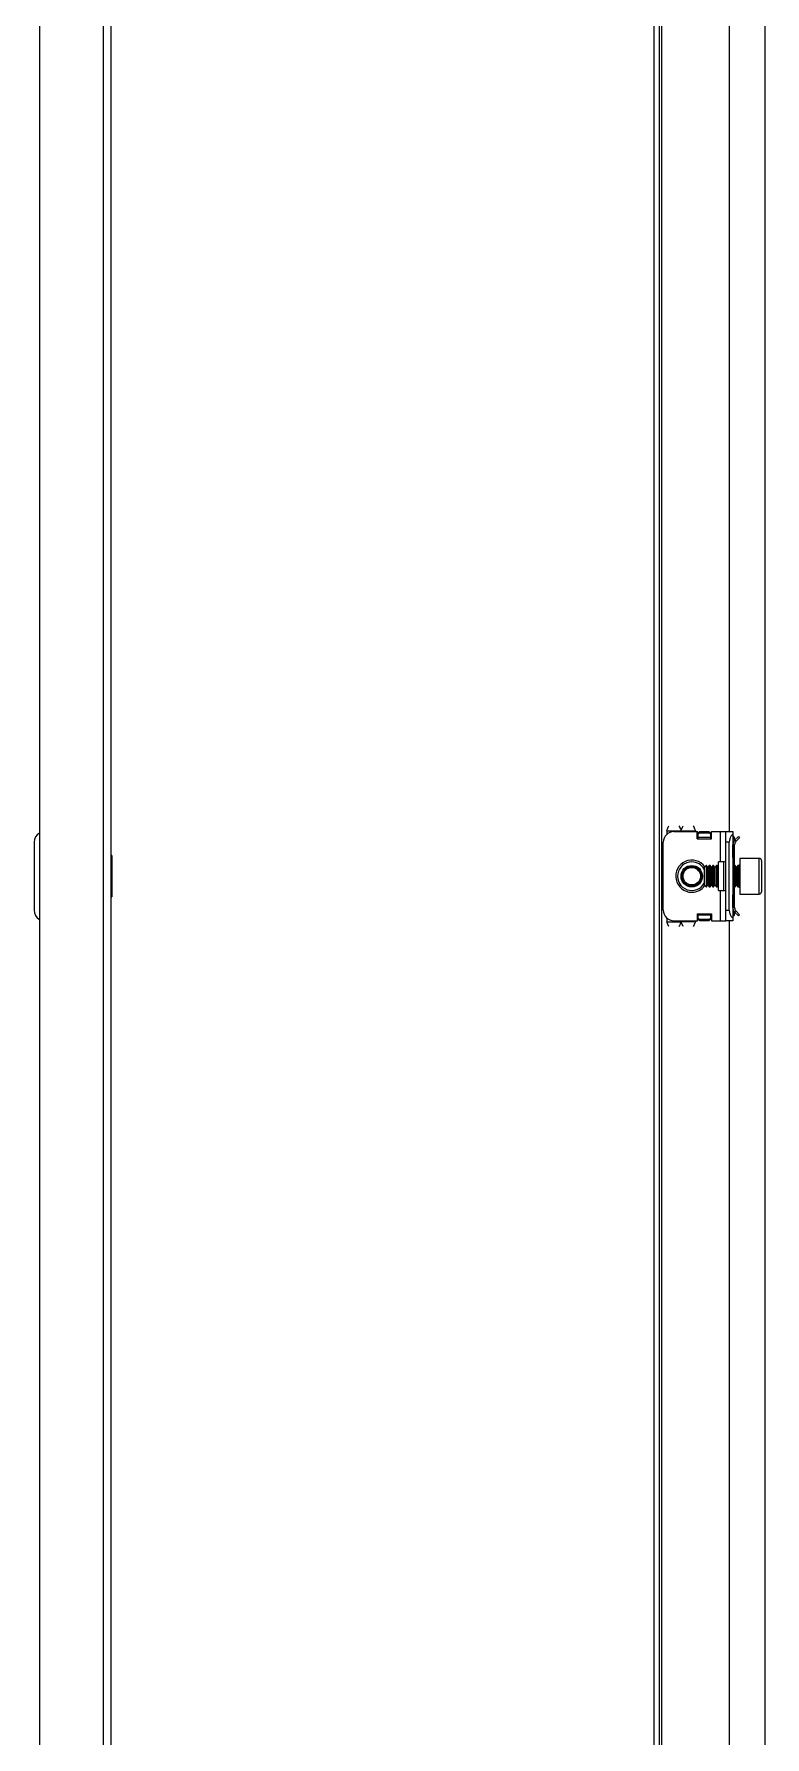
# Model space of a CAD drawing. Header units: millimetres. Extents: x -637 to 2088, y -736 to 1285.
# Drawn here: x 768.4 to 973.1, y 331.5 to 808.5 of the extents above; entities that cross this region are included whole.
import ezdxf

# ---------------------------------------------------------------- set-up
doc = ezdxf.new("R2010")
doc.units = ezdxf.units.MM

msp = doc.modelspace()

# ---------------------------------------------------------------- linework, layer by layer
at = {"color": 7, "linetype": 'Continuous', "lineweight": 25}
for p, q in [((769.88, 1140.61), (769.88, -620.39)), ((942.11, -620.39), (942.11, 1140.61)), ((943.61, -620.39), (943.61, 1140.61)), ((789.88, 1138.51), (789.88, -618.29)), ((973.11, 1109.61), (973.11, -589.39)), ((963.11, 1060.11), (963.11, 585.11)), ((768.38, 582.11), (768.38, 563.11)), ((944.61, 563.11), (944.61, 582.11)), ((945.61, 585.36), (945.61, 584.35)), ((947.61, 585.11), (954.11, 585.11)), ((953.61, 585.36), (953.61, 585.11)), ((954.11, 583.11), (954.11, 585.11)), ((954.31, 585), (954.11, 585)), ((954.11, 583.11), (958.11, 583.11)), ((954.31, 583.11), (954.31, 585)), ((954.36, 584.73), (954.86, 585.09)), ((954.86, 584.73), (954.36, 584.38)), ((954.36, 584.38), (954.36, 584.73)), ((954.36, 583.47), (954.36, 584.38)), ((954.36, 583.11), (954.36, 583.47)), ((954.86, 585.09), (954.86, 584.73)), ((954.86, 585.09), (957.36, 585.09)), ((954.86, 584.73), (957.36, 584.73)), ((957.36, 584.73), (957.36, 585.09)), ((957.36, 585.09), (957.86, 584.73)), ((957.86, 584.38), (957.36, 584.73)), ((957.86, 584.73), (957.86, 584.38)), ((957.86, 584.38), (957.86, 583.47)), ((957.86, 583.47), (957.86, 583.11)), ((958.11, 583.11), (958.11, 585.11)), ((958.11, 585.11), (960.61, 585.11)), ((960.61, 585.11), (962.11, 585.11)), ((962.11, 585.11), (964.11, 585.11)), ((962.11, 582.11), (962.11, 585.11)), ((962.11, 563.11), (962.11, 582.11)), ((963.11, 563.11), (963.11, 582.11)), ((964.11, 585.11), (964.11, 584.35)), ((964.11, 584.35), (964.11, 560.88)), ((964.11, 584.03), (964.31, 583.82)), ((964.61, 583.11), (964.61, 582.65)), ((964.69, 582.78), (965.67, 583.75)), ((965.05, 582.42), (964.69, 582.78)), ((965.05, 582.42), (966.02, 583.4)), ((965.67, 583.75), (966.02, 583.4)), ((790.13, 578.4), (789.88, 578.4)), ((790.13, 578.4), (790.13, 577.68)), ((790.13, 577.68), (790.13, 566.83)), ((964.61, 581.36), (964.11, 581.36)), ((964.11, 577.86), (964.11, 581.36)), ((964.61, 577.86), (964.11, 577.86)), ((964.61, 577.86), (964.61, 581.36)), ((964.61, 575.61), (964.61, 577.86)), ((971.51, 577.61), (966.11, 577.61)), ((966.11, 577.61), (966.11, 569.92)), ((956.66, 575.61), (956.11, 575.06)), ((956.11, 575.06), (956.11, 571.3)), ((956.72, 575.61), (956.66, 575.61)), ((956.66, 575.61), (956.66, 571)), ((957.11, 575.06), (956.72, 575.61)), ((956.72, 575.61), (956.72, 575.14)), ((956.72, 575.14), (956.72, 569.61)), ((957.49, 575.61), (957.11, 575.06)), ((957.11, 575.06), (957.11, 574.67)), ((957.11, 574.67), (957.11, 570.17)), ((957.72, 575.61), (957.49, 575.61)), ((957.49, 575.61), (957.49, 575.14)), ((957.49, 575.14), (957.49, 569.61)), ((958.11, 575.06), (957.72, 575.61)), ((957.72, 575.61), (957.72, 575.14)), ((957.72, 575.14), (957.72, 569.61)), ((958.49, 575.61), (958.11, 575.06)), ((958.11, 575.06), (958.11, 574.67)), ((958.11, 574.67), (958.11, 570.17)), ((958.72, 575.61), (958.49, 575.61)), ((958.49, 575.61), (958.49, 575.14)), ((958.49, 575.14), (958.49, 569.61)), ((959.11, 575.06), (958.72, 575.61)), ((958.72, 575.61), (958.72, 575.14)), ((958.72, 575.14), (958.72, 569.61)), ((959.49, 575.61), (959.11, 575.06)), ((959.11, 575.06), (959.11, 574.67)), ((959.11, 574.67), (959.11, 570.17)), ((959.72, 575.61), (959.49, 575.61)), ((959.49, 575.61), (959.49, 575.14)), ((959.49, 575.14), (959.49, 569.61)), ((960.11, 575.06), (959.72, 575.61)), ((959.72, 575.61), (959.72, 575.14)), ((959.72, 575.14), (959.72, 569.61)), ((961.61, 576.61), (960.11, 576.61)), ((960.11, 568.61), (960.11, 576.61)), ((964.49, 575.61), (964.11, 575.06)), ((964.72, 575.61), (964.49, 575.61)), ((964.49, 575.61), (964.49, 575.14)), ((964.49, 575.14), (964.49, 569.61)), ((965.11, 575.06), (964.72, 575.61)), ((964.72, 575.61), (964.72, 575.14)), ((964.72, 575.14), (964.72, 569.61)), ((965.49, 575.61), (965.11, 575.06)), ((965.11, 575.06), (965.11, 574.67)), ((965.11, 574.67), (965.11, 570.17)), ((965.86, 575.61), (965.49, 575.61)), ((965.49, 575.61), (965.49, 575.14)), ((965.49, 575.14), (965.49, 569.61)), ((972.11, 577.01), (972.11, 570.24)), ((956.11, 571.3), (956.11, 570.17)), ((956.11, 570.17), (956.66, 569.61)), ((956.66, 571), (956.66, 569.61)), ((956.66, 569.61), (956.72, 569.61)), ((956.72, 569.61), (957.11, 570.17)), ((957.11, 570.17), (957.49, 569.61)), ((957.49, 569.61), (957.72, 569.61)), ((957.72, 569.61), (958.11, 570.17)), ((958.11, 570.17), (958.49, 569.61)), ((958.49, 569.61), (958.72, 569.61)), ((958.72, 569.61), (959.11, 570.17)), ((959.11, 570.17), (959.49, 569.61)), ((959.49, 569.61), (959.72, 569.61)), ((959.72, 569.61), (960.11, 570.17)), ((960.11, 568.61), (961.61, 568.61)), ((964.11, 570.17), (964.49, 569.61)), ((964.49, 569.61), (964.72, 569.61)), ((964.61, 567.36), (964.61, 569.61)), ((964.72, 569.61), (965.11, 570.17)), ((965.11, 570.17), (965.49, 569.61)), ((965.49, 569.61), (965.86, 569.61)), ((966.11, 569.92), (966.11, 567.61)), ((966.11, 567.61), (971.51, 567.61)), ((972.11, 570.24), (972.11, 568.21)), ((789.88, 566.83), (790.13, 566.83)), ((962.11, 560.11), (962.11, 563.11)), ((964.11, 567.36), (964.61, 567.36)), ((964.11, 563.86), (964.11, 567.36)), ((964.61, 563.86), (964.11, 563.86)), ((964.61, 563.86), (964.61, 567.36)), ((945.61, 560.88), (945.61, 559.86)), ((947.61, 560.11), (954.11, 560.11)), ((953.61, 560.11), (953.61, 559.86)), ((954.11, 562.11), (954.11, 560.11)), ((954.11, 562.11), (958.11, 562.11)), ((954.11, 560.23), (954.31, 560.23)), ((954.31, 560.23), (954.31, 562.11)), ((954.36, 561.76), (954.36, 562.11)), ((954.36, 560.85), (954.36, 561.76)), ((954.36, 560.85), (954.86, 560.49)), ((954.36, 560.49), (954.36, 560.85)), ((954.86, 560.14), (954.36, 560.49)), ((957.36, 560.49), (954.86, 560.49)), ((954.86, 560.49), (954.86, 560.14)), ((957.36, 560.14), (954.86, 560.14)), ((957.36, 560.49), (957.86, 560.85)), ((957.36, 560.14), (957.36, 560.49)), ((957.86, 560.49), (957.36, 560.14)), ((957.86, 562.11), (957.86, 561.76)), ((957.86, 561.76), (957.86, 560.85)), ((957.86, 560.85), (957.86, 560.49)), ((958.11, 562.11), (958.11, 560.11)), ((958.11, 560.11), (960.61, 560.11)), ((960.61, 560.11), (962.11, 560.11)), ((964.11, 560.11), (962.11, 560.11)), ((963.11, 560.11), (963.11, -39.89)), ((964.31, 561.41), (964.11, 561.2)), ((964.11, 560.88), (964.11, 560.11)), ((964.61, 562.11), (964.61, 562.51)), ((965.05, 562.8), (964.69, 562.45)), ((964.69, 562.45), (965.67, 561.47)), ((965.05, 562.8), (966.02, 561.83)), ((965.67, 561.47), (966.02, 561.83))]:
    msp.add_line(p, q, dxfattribs=at)
at = {"color": 8, "linetype": 'Continuous', "lineweight": 18}
for p, q in [((787.78, 1140.61), (787.78, -620.39)), ((944.21, -618.29), (944.21, 1138.51)), ((945.61, 585.36), (949.61, 585.36)), ((949.61, 585.36), (953.61, 585.36)), ((957.86, 583.47), (954.36, 583.47)), ((960.61, 576.61), (960.61, 585.11)), ((963.11, 582.11), (962.11, 582.11)), ((964.11, 583.61), (964.31, 583.82)), ((964.11, 583.11), (964.61, 583.11)), ((971.51, 569.92), (971.51, 577.61)), ((961.61, 568.61), (961.61, 576.61)), ((965.86, 569.61), (965.86, 575.61)), ((960.61, 560.11), (960.61, 568.61)), ((971.51, 567.61), (971.51, 569.92)), ((962.11, 563.11), (963.11, 563.11)), ((945.61, 559.86), (949.61, 559.86)), ((953.61, 559.86), (949.61, 559.86)), ((954.36, 561.76), (957.86, 561.76)), ((964.11, 562.11), (964.61, 562.11)), ((964.11, 561.61), (964.31, 561.41))]:
    msp.add_line(p, q, dxfattribs=at)
at = {"color": 7, "linetype": 'Continuous', "lineweight": 25}
for radius in [3, 2.76, 2.45]:
    msp.add_circle((952.61, 572.61), radius, dxfattribs=at)
for centre, radius, start, end in [((771.38, 582.11), 3, 120, 180), ((947.61, 582.11), 3, 90, 180), ((966.11, 582.11), 3, 131.8103, 180), ((963.61, 583.11), 1, 360, 45), ((971.51, 577.01), 0.6, 0, 90), ((952.61, 572.61), 4, 90, 331.045), ((952.61, 572.61), 4, 28.955, 90), ((961.61, 577.11), 0.5, 270, 0), ((965.86, 575.86), 0.25, 270, 0), ((961.61, 568.11), 0.5, 360, 90), ((965.86, 569.36), 0.25, 360, 90), ((971.51, 568.21), 0.6, 270, 360), ((771.38, 563.11), 3, 180, 240), ((947.61, 563.11), 3, 180, 270), ((966.11, 563.11), 3, 180, 228.1897), ((963.61, 562.11), 1, 315, 0)]:
    msp.add_arc(centre, radius, start, end, dxfattribs=at)
at = {"color": 8, "linetype": 'Continuous', "lineweight": 18}
for start, end in [(35.4622, 270), (270, 324.5378)]:
    msp.add_arc((952.61, 572.61), 4.5, start, end, dxfattribs=at)
at = {"color": 7, "linetype": 'Continuous', "lineweight": 25}
for points, knots in [([(945.61, 585.36), (945.7, 585.61), (945.89, 586.09), (946.08, 586.49), (946.18, 586.69)], [0, 0, 0, 0, 0.502065, 1, 1, 1, 1]), ([(949.03, 586.68), (949.11, 586.52), (949.29, 586.17), (949.48, 585.68), (949.59, 585.4), (949.61, 585.36)], [0, 0, 0, 0, 0.415483, 0.917152, 1, 1, 1, 1]), ([(949.61, 585.36), (949.7, 585.61), (949.89, 586.09), (950.08, 586.49), (950.18, 586.69)], [0, 0, 0, 0, 0.502065, 1, 1, 1, 1]), ([(953.03, 586.68), (953.11, 586.52), (953.29, 586.17), (953.48, 585.68), (953.59, 585.4), (953.61, 585.36)], [0, 0, 0, 0, 0.415483, 0.917152, 1, 1, 1, 1]), ([(964.69, 582.78), (964.54, 582.59), (964.23, 582.21), (964.11, 581.68), (964.11, 581.4), (964.11, 581.36)], [0, 0, 0, 0, 0.4618628, 0.9237257, 1, 1, 1, 1]), ([(965.05, 582.42), (964.93, 582.27), (964.74, 582.05), (964.62, 581.67), (964.61, 581.47), (964.61, 581.36)], [0, 0, 0, 0, 0.4850424, 0.7384039, 1, 1, 1, 1]), ([(964.11, 563.86), (964.13, 563.62), (964.18, 563.14), (964.47, 562.68), (964.66, 562.48), (964.69, 562.45)], [0, 0, 0, 0, 0.461863, 0.923726, 1, 1, 1, 1]), ([(964.61, 563.86), (964.63, 563.67), (964.66, 563.38), (964.84, 563.03), (964.98, 562.88), (965.05, 562.8)], [0, 0, 0, 0, 0.485042, 0.738404, 1, 1, 1, 1]), ([(946.18, 558.55), (946.1, 558.71), (945.92, 559.05), (945.73, 559.54), (945.62, 559.82), (945.61, 559.86)], [0, 0, 0, 0, 0.415483, 0.917152, 1, 1, 1, 1]), ([(949.61, 559.86), (949.51, 559.62), (949.32, 559.13), (949.13, 558.74), (949.03, 558.54)], [0, 0, 0, 0, 0.5020654, 1, 1, 1, 1]), ([(950.18, 558.55), (950.1, 558.71), (949.92, 559.05), (949.73, 559.54), (949.62, 559.82), (949.61, 559.86)], [0, 0, 0, 0, 0.4154826, 0.9171518, 1, 1, 1, 1]), ([(953.61, 559.86), (953.51, 559.62), (953.32, 559.13), (953.13, 558.74), (953.03, 558.54)], [0, 0, 0, 0, 0.502065, 1, 1, 1, 1])]:
    msp.add_open_spline(points, degree=3, knots=knots, dxfattribs=at)

doc.saveas('drawing.dxf')
